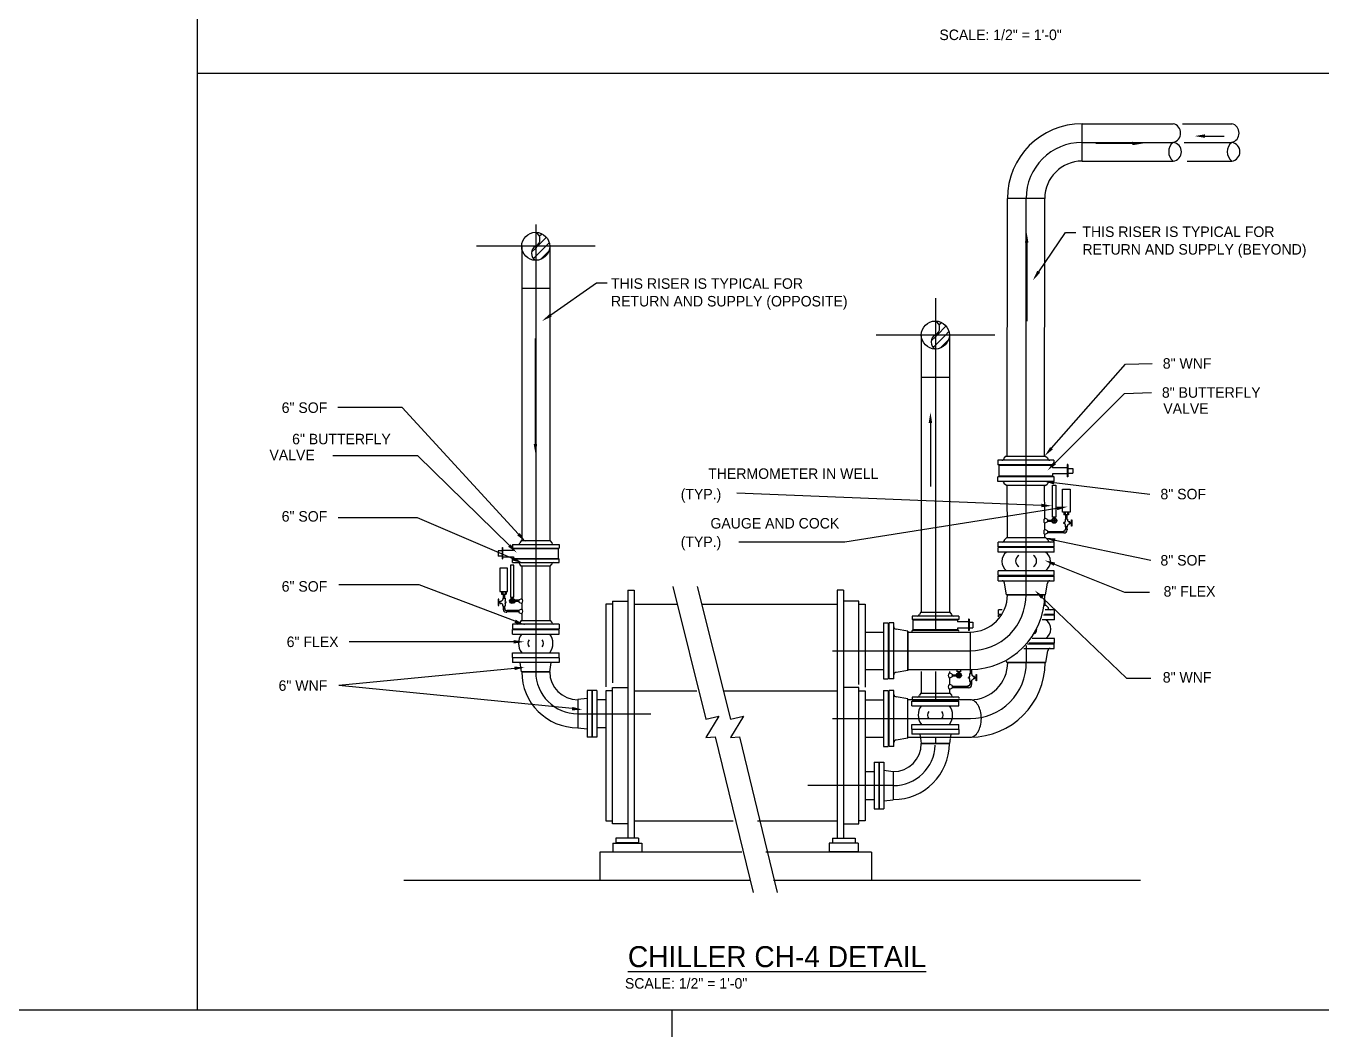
# Model space of a CAD drawing. Extents: x 0 to 1008, y 0 to 720.
# Drawn here: x 471.2 to 748.8, y 209.7 to 424.7 of the extents above; entities that cross this region are included whole.
import ezdxf
from ezdxf.enums import TextEntityAlignment as Align

# ---------------------------------------------------------------- set-up
doc = ezdxf.new("R2010")
doc.units = 0
doc.header["$LTSCALE"] = 12.5
doc.linetypes.add('CENTER2', pattern=[0])
doc.linetypes.add('HIDDEN', pattern=[0])
for name, color, linetype in [('A-CONC', 7, 'CONTINUOUS'), ('CHWS', 3, 'CONTINUOUS'), ('CWS', 5, 'CONTINUOUS'), ('M-FIXT', 8, 'CONTINUOUS'), ('MEQUIP', 4, 'CONTINUOUS'), ('MTEXT', 2, 'CONTINUOUS'), ('PIPECL', 9, 'CENTER2'), ('TITLEBLK', 7, 'CONTINUOUS')]:
    doc.layers.add(name, color=color, linetype=linetype)

msp = doc.modelspace()

# ---------------------------------------------------------------- linework, layer by layer
at = {"layer": 'A-CONC', "color": 0}
for p, q in [((594.09, 247.79), (594.09, 241.79)), ((624.54, 247.79), (594.09, 247.79)), ((596.9, 249.71), (603.14, 249.71)), ((596.9, 249.71), (596.9, 247.88)), ((596.9, 247.88), (603.14, 247.88)), ((603.14, 249.71), (603.14, 247.88)), ((652.27, 247.79), (629.68, 247.79)), ((643.22, 249.71), (643.22, 247.88)), ((649.47, 249.71), (643.22, 249.71)), ((649.47, 247.88), (643.22, 247.88)), ((649.47, 249.71), (649.47, 247.88)), ((652.27, 247.79), (652.27, 241.79)), ((552.18, 241.79), (626.23, 241.79)), ((631.33, 241.79), (709.87, 241.79))]:
    msp.add_line(p, q, dxfattribs=at)
at = {"layer": 'CHWS', "color": 0}
for p, q in [((577.39, 377.54), (577.39, 314.48)), ((580.39, 377.17), (580.76, 377.54)), ((580.39, 375.4), (582.53, 377.54)), ((580.76, 377.54), (582.69, 379.47)), ((581.16, 379.71), (581.7, 380.24)), ((582.53, 377.54), (583.29, 378.3)), ((583.39, 377.54), (583.39, 314.48)), ((579.49, 376.27), (580.39, 377.17)), ((579.91, 374.92), (580.39, 375.4)), ((581.52, 374.77), (583.16, 376.41)), ((577.39, 368.54), (583.39, 368.54)), ((666.75, 360.71), (667.28, 361.24)), ((662.97, 358.54), (662.97, 299.16)), ((665.08, 357.27), (665.97, 358.17)), ((665.97, 356.4), (668.12, 358.54)), ((665.97, 358.17), (666.35, 358.54)), ((666.35, 358.54), (668.28, 360.47)), ((668.12, 358.54), (668.88, 359.3)), ((668.97, 358.54), (668.97, 299.16)), ((665.49, 355.92), (665.97, 356.4)), ((667.11, 355.77), (668.75, 357.41)), ((662.97, 349.54), (668.97, 349.54)), ((577.28, 314.48), (576.96, 314.03)), ((583.49, 314.48), (577.28, 314.48)), ((583.49, 314.48), (583.81, 314.03)), ((573.17, 312.34), (572.36, 312.34)), ((572.36, 312.34), (572.36, 311.17)), ((573.17, 311.17), (572.36, 311.17)), ((573.17, 313), (573.27, 313)), ((573.17, 313), (573.17, 310.59)), ((573.27, 313), (573.27, 310.59)), ((573.27, 312.45), (575.62, 312.45)), ((573.27, 311.06), (575.62, 311.06)), ((575.39, 313.66), (585.38, 313.66)), ((575.39, 313.66), (575.39, 312.92)), ((575.39, 312.92), (585.38, 312.92)), ((575.62, 312.82), (585.18, 312.82)), ((575.62, 312.82), (575.62, 312.45)), ((575.62, 311.06), (575.62, 310.69)), ((585.18, 312.82), (585.18, 310.69)), ((585.38, 313.66), (585.38, 312.92)), ((573.17, 310.59), (573.27, 310.59)), ((575.39, 310.59), (585.38, 310.59)), ((575.39, 309.85), (575.39, 310.59)), ((575.39, 309.85), (585.38, 309.85)), ((575.62, 310.69), (585.18, 310.69)), ((577.28, 309.03), (576.96, 309.48)), ((583.49, 309.03), (577.28, 309.03)), ((577.39, 309.03), (577.39, 302.13)), ((583.39, 309.03), (583.39, 297.41)), ((583.49, 309.03), (583.81, 309.48)), ((585.38, 309.85), (585.38, 310.59)), ((576.8, 301.85), (577.39, 302.13)), ((576.8, 301.85), (576.8, 301.32)), ((576.8, 301.32), (577.39, 301.04)), ((576.8, 299.64), (577.39, 299.91)), ((577.39, 301.04), (577.39, 299.91)), ((576.8, 299.64), (576.8, 299.11)), ((576.8, 299.11), (577.39, 298.83)), ((577.28, 297.41), (576.96, 296.96)), ((577.28, 297.41), (583.49, 297.41)), ((577.39, 298.83), (577.39, 297.41)), ((583.49, 297.41), (583.81, 296.96)), ((670.97, 298.34), (660.98, 298.34)), ((660.98, 298.34), (660.98, 297.6)), ((670.97, 297.6), (660.98, 297.6)), ((670.74, 297.5), (661.18, 297.5)), ((661.18, 297.5), (661.18, 295.38)), ((662.87, 299.16), (662.55, 298.71)), ((662.87, 299.16), (669.08, 299.16)), ((669.08, 299.16), (669.4, 298.71)), ((670.74, 297.5), (670.74, 297.13)), ((673.09, 297.13), (670.74, 297.13)), ((670.97, 298.34), (670.97, 297.6)), ((673.19, 297.68), (673.09, 297.68)), ((673.09, 297.68), (673.09, 295.27)), ((673.19, 297.68), (673.19, 295.27)), ((673.19, 297.02), (674, 297.02)), ((674, 297.02), (674, 295.85)), ((575.39, 296.59), (575.39, 295.59)), ((585.38, 296.59), (575.39, 296.59)), ((575.39, 295.59), (585.38, 295.59)), ((575.39, 295.5), (585.39, 295.5)), ((575.39, 294.5), (575.39, 295.5)), ((575.39, 294.5), (585.39, 294.5)), ((585.38, 296.59), (585.38, 295.59)), ((585.39, 294.5), (585.39, 295.5)), ((670.97, 295.27), (660.98, 295.27)), ((660.98, 295.05), (660.98, 295.27)), ((670.74, 295.38), (661.18, 295.38)), ((673.09, 295.75), (670.74, 295.75)), ((670.74, 295.75), (670.74, 295.38)), ((670.97, 295.08), (670.97, 295.27)), ((673.19, 295.27), (673.09, 295.27)), ((673.19, 295.85), (674, 295.85)), ((575.39, 290.5), (585.39, 290.5)), ((575.39, 289.5), (575.39, 290.5)), ((575.39, 289.5), (585.39, 289.5)), ((585.39, 289.42), (575.39, 289.42)), ((575.39, 289.42), (575.39, 288.42)), ((585.39, 289.5), (585.39, 290.5)), ((585.39, 289.42), (585.39, 288.42)), ((585.39, 288.42), (575.39, 288.42)), ((577.34, 286.42), (577.09, 288.42)), ((583.43, 286.42), (577.34, 286.42)), ((583.39, 286.42), (577.39, 286.42)), ((577.39, 286.42), (583.39, 286.42)), ((583.43, 286.42), (583.68, 288.42)), ((662.97, 286.5), (662.97, 281.83)), ((668.97, 286.45), (668.97, 286.16)), ((669.56, 285.89), (668.97, 286.16)), ((669.56, 285.36), (668.97, 285.08)), ((668.97, 285.08), (668.97, 283.74)), ((669.56, 283.46), (668.97, 283.74)), ((669.56, 285.89), (669.56, 285.36)), ((669.56, 283.46), (669.56, 282.93)), ((591.39, 280.71), (589.39, 280.46)), ((589.39, 280.46), (589.39, 274.37)), ((589.39, 280.42), (589.39, 274.42)), ((591.39, 282.42), (591.39, 272.42)), ((592.39, 282.42), (591.39, 282.42)), ((592.39, 282.42), (592.39, 272.42)), ((670.97, 281.01), (660.98, 281.01)), ((660.98, 281.01), (660.98, 280.61)), ((662.87, 281.83), (662.55, 281.38)), ((662.87, 281.83), (669.08, 281.83)), ((669.56, 282.93), (668.97, 282.65)), ((668.97, 282.65), (668.97, 281.83)), ((669.08, 281.83), (669.4, 281.38)), ((670.97, 281.01), (670.97, 280.67)), ((591.39, 274.12), (589.39, 274.37)), ((592.39, 272.42), (591.39, 272.42)), ((662.79, 272.19), (662.93, 271.04)), ((669.16, 272.15), (669.02, 271.04)), ((669.02, 271.04), (662.93, 271.04)), ((662.97, 271.04), (668.97, 271.04)), ((653.97, 267.05), (653.97, 257.05)), ((653.97, 267.05), (654.97, 267.05)), ((654.97, 267.05), (654.97, 257.05)), ((654.97, 265.34), (656.97, 265.09)), ((656.97, 265.09), (656.97, 259)), ((654.97, 258.75), (656.97, 259)), ((653.97, 257.05), (654.97, 257.05))]:
    msp.add_line(p, q, dxfattribs=at)
at = {"layer": 'CHWS', "color": 0, "linetype": 'HIDDEN'}
for p, q in [((670.97, 295.27), (660.98, 295.27)), ((660.97, 280.13), (670.97, 280.13)), ((660.97, 279.13), (660.97, 280.13)), ((660.97, 279.13), (670.97, 279.13)), ((670.97, 280.27), (660.98, 280.27)), ((670.97, 279.13), (670.97, 280.13)), ((660.97, 275.13), (670.97, 275.13)), ((660.97, 274.13), (660.97, 275.13)), ((670.97, 274.13), (670.97, 275.13)), ((660.97, 274.13), (670.97, 274.13)), ((670.97, 274.04), (660.97, 274.04)), ((660.97, 274.04), (660.97, 273.04)), ((670.97, 273.04), (660.97, 273.04)), ((662.68, 273.04), (662.75, 272.52)), ((669.27, 273.04), (669.21, 272.56)), ((670.97, 274.04), (670.97, 273.04))]:
    msp.add_line(p, q, dxfattribs=at)
at = {"layer": 'CHWS', "color": 0}
for centre in [(580.39, 377.54), (665.97, 358.54)]:
    msp.add_circle(centre, 3, dxfattribs=at)
for centre, radius, start, end in [((579.61, 379.04), 1.69, 297.3477, 62.6523), ((581.16, 376.04), 1.69, 117.3477, 242.6523), ((665.2, 360.04), 1.69, 297.3477, 62.6523), ((666.75, 357.04), 1.69, 117.3477, 242.6523), ((576.59, 314.03), 0.37, 270, 0), ((584.18, 314.03), 0.37, 180, 270), ((576.59, 309.48), 0.37, 360, 90), ((584.18, 309.48), 0.37, 90, 180), ((576.9, 301.59), 0.731, 312.2091, 47.7909), ((576.9, 299.37), 0.731, 312.2091, 47.7909), ((662.18, 298.71), 0.37, 270, 0), ((669.77, 298.71), 0.37, 180, 270), ((576.59, 296.96), 0.37, 270, 0), ((579.97, 292.5), 3.27, 142.2566, 217.7434), ((580.8, 292.5), 3.27, 322.2566, 37.7434), ((584.18, 296.96), 0.37, 180, 270), ((579.97, 292.5), 1.27, 142.2566, 217.7434), ((580.8, 292.5), 1.27, 322.2566, 37.7434), ((589.39, 286.42), 12, 180, 270), ((589.39, 286.42), 6, 180, 270), ((669.47, 285.62), 0.731, 132.2091, 227.7909), ((669.47, 283.19), 0.731, 132.2091, 227.7909), ((662.18, 281.38), 0.37, 270, 0), ((669.77, 281.38), 0.37, 180, 270), ((656.97, 271.04), 6, 270, 0), ((656.97, 271.04), 12, 270, 0)]:
    msp.add_arc(centre, radius, start, end, dxfattribs=at)
at = {"layer": 'CHWS', "color": 0, "linetype": 'HIDDEN'}
for centre, radius, start, end in [((665.56, 277.13), 3.27, 142.2566, 217.7434), ((665.56, 277.13), 1.27, 142.2566, 217.7434), ((666.39, 277.13), 1.27, 322.2566, 37.7434), ((666.39, 277.13), 3.27, 322.2566, 37.7434)]:
    msp.add_arc(centre, radius, start, end, dxfattribs=at)
at = {"layer": 'CWS', "color": 0}
for p, q in [((697.41, 403.79), (716.91, 403.79)), ((697.41, 395.79), (697.41, 403.79)), ((718.88, 403.79), (729.44, 403.79)), ((697.41, 395.79), (716.91, 395.79)), ((719.88, 395.79), (729.44, 395.79)), ((681.37, 332.61), (681.41, 387.79)), ((689.41, 387.79), (681.41, 387.79)), ((689.37, 332.61), (689.41, 387.79)), ((691.36, 331.71), (679.32, 331.71)), ((679.32, 331.71), (679.32, 330.71)), ((691.36, 330.71), (679.32, 330.71)), ((691.05, 330.57), (679.59, 330.57)), ((679.59, 330.57), (679.59, 328.29)), ((681.16, 332.61), (680.72, 332.21)), ((681.16, 332.61), (689.55, 332.61)), ((689.55, 332.61), (689.99, 332.21)), ((691.05, 330.57), (691.05, 330.07)), ((691.36, 331.71), (691.36, 330.71)), ((694.36, 330.82), (694.23, 330.82)), ((694.23, 330.82), (694.23, 328.15)), ((694.36, 330.82), (694.36, 328.15)), ((691.39, 328.19), (679.36, 328.19)), ((679.36, 327.19), (679.36, 328.19)), ((691.37, 328.19), (679.37, 328.19)), ((691.05, 328.29), (679.59, 328.29)), ((694.23, 330.07), (691.05, 330.07)), ((691.05, 328.79), (691.05, 328.29)), ((694.23, 328.79), (691.05, 328.79)), ((691.39, 327.19), (691.39, 328.19)), ((694.36, 328.15), (694.23, 328.15)), ((694.36, 329.93), (695.45, 329.93)), ((694.36, 328.93), (695.45, 328.93)), ((695.45, 329.93), (695.45, 328.93)), ((691.39, 327.19), (679.36, 327.19)), ((681.18, 326.29), (680.74, 326.69)), ((689.57, 326.29), (681.18, 326.29)), ((681.41, 315.08), (681.37, 326.29)), ((689.41, 319.3), (689.37, 326.29)), ((689.57, 326.29), (690.01, 326.69)), ((690, 319.03), (689.41, 319.3)), ((690, 318.5), (689.41, 318.22)), ((689.41, 316.88), (689.41, 318.22)), ((690, 316.6), (689.41, 316.88)), ((690, 319.03), (690, 318.5)), ((690, 316.6), (690, 316.07)), ((691.41, 314.19), (679.41, 314.19)), ((679.41, 313.19), (679.41, 314.19)), ((681.23, 315.08), (680.8, 314.69)), ((689.62, 315.08), (681.23, 315.08)), ((690, 316.07), (689.41, 315.8)), ((689.41, 315.08), (689.41, 315.8)), ((689.62, 315.08), (690.06, 314.69)), ((691.41, 313.19), (691.41, 314.19)), ((691.41, 313.19), (679.41, 313.19)), ((691.41, 313.06), (679.41, 313.06)), ((679.41, 312.06), (679.41, 313.06)), ((691.41, 312.06), (679.41, 312.06)), ((691.41, 312.06), (691.41, 313.06)), ((679.39, 306.92), (691.39, 306.92)), ((679.39, 305.92), (679.39, 306.92)), ((679.39, 305.92), (691.39, 305.92)), ((691.41, 308.06), (679.41, 308.06)), ((679.41, 307.06), (679.41, 308.06)), ((691.41, 307.06), (679.41, 307.06)), ((681.2, 302.92), (680.76, 305.42)), ((689.59, 302.92), (690.02, 305.42)), ((691.39, 305.92), (691.39, 306.92)), ((691.41, 307.06), (691.41, 308.06)), ((681.2, 302.92), (689.59, 302.92)), ((689.59, 302.92), (681.2, 302.92)), ((681.41, 302.92), (689.41, 302.92)), ((689.68, 300.58), (689.36, 300.58)), ((689.47, 300.58), (689.47, 301.86)), ((689.68, 300.58), (690.12, 300.19)), ((680.29, 299.69), (679.47, 299.69)), ((679.47, 298.69), (679.47, 299.69)), ((679.96, 298.69), (679.47, 298.69)), ((679.47, 298.2), (679.47, 298.56)), ((679.77, 298.56), (679.47, 298.56)), ((691.47, 297.56), (688.85, 297.56)), ((691.47, 298.56), (689.13, 298.56)), ((691.47, 298.69), (689.32, 298.69)), ((691.47, 299.69), (689.46, 299.69)), ((691.47, 298.69), (691.47, 299.69)), ((691.47, 297.56), (691.47, 298.56)), ((656.06, 284.92), (656.06, 296.92)), ((657.06, 296.92), (656.06, 296.92)), ((657.06, 284.92), (657.06, 296.92)), ((660.06, 295.11), (657.56, 295.55)), ((660.06, 295.11), (660.06, 286.72)), ((660.06, 286.72), (660.06, 295.11)), ((660.06, 294.92), (673.41, 294.92)), ((673.41, 294.92), (673.41, 286.92)), ((685.74, 292.42), (691.45, 292.42)), ((691.47, 292.56), (686.03, 292.56)), ((691.47, 293.56), (686.73, 293.56)), ((691.45, 291.42), (691.45, 292.42)), ((691.47, 292.56), (691.47, 293.56)), ((681.25, 288.42), (681.21, 288.68)), ((684.9, 291.42), (691.45, 291.42)), ((689.65, 288.42), (690.08, 290.92)), ((660.06, 286.72), (657.56, 286.29)), ((660.06, 286.92), (673.41, 286.92)), ((689.65, 288.42), (681.25, 288.42)), ((681.25, 288.42), (689.65, 288.42)), ((681.47, 288.42), (689.47, 288.42)), ((657.06, 284.92), (656.06, 284.92)), ((656.11, 270.42), (656.11, 282.42)), ((657.11, 282.42), (656.11, 282.42)), ((657.11, 270.42), (657.11, 282.42)), ((660.11, 280.61), (657.61, 281.05)), ((660.11, 272.22), (660.11, 280.61)), ((673.47, 280.42), (660.11, 280.42)), ((660.11, 272.22), (657.61, 271.79)), ((660.11, 272.42), (673.47, 272.42)), ((657.11, 270.42), (656.11, 270.42))]:
    msp.add_line(p, q, dxfattribs=at)
for centre, radius, start, end in [((697.41, 387.79), 16, 90, 180), ((716.43, 401.79), 2.06, 283.4189, 76.5811), ((728.96, 401.79), 2.06, 283.4189, 76.5811), ((718.48, 397.79), 2.54, 128.1542, 231.8458), ((716.67, 397.79), 2.01, 276.701, 83.299), ((731.01, 397.79), 2.54, 128.1542, 231.8458), ((729.2, 397.79), 2.01, 276.701, 83.299), ((697.41, 387.79), 8, 90, 180), ((680.22, 332.21), 0.5, 270, 0), ((690.49, 332.21), 0.5, 180, 270), ((680.24, 326.69), 0.5, 360, 90), ((690.51, 326.69), 0.5, 90, 180), ((689.9, 318.76), 0.731, 132.2091, 227.7909), ((689.9, 316.34), 0.731, 132.2091, 227.7909), ((680.3, 314.69), 0.5, 270, 0), ((690.56, 314.69), 0.5, 180, 270), ((682.64, 310.06), 2.44, 124.9912, 235.0088), ((684.5, 310.13), 1.34, 120.3314, 239.6686), ((686.32, 310.13), 1.34, 300.3314, 59.6686), ((688.18, 310.06), 2.44, 304.9912, 55.0088), ((680.26, 305.42), 0.5, 360, 90), ((690.52, 305.42), 0.5, 90, 180), ((673.41, 302.92), 16, 270, 0), ((673.41, 302.92), 8, 270, 0), ((690.62, 300.19), 0.5, 180, 270), ((688.24, 295.56), 2.44, 304.9912, 55.0088), ((657.56, 296.05), 0.5, 180, 270), ((686.37, 295.63), 1.34, 310.2502, 351.6961), ((690.58, 290.92), 0.5, 90, 180), ((657.56, 285.79), 0.5, 90, 180), ((673.47, 288.42), 16, 270, 0), ((673.47, 288.42), 8, 270, 0), ((657.61, 281.55), 0.5, 180, 270), ((673.47, 278.99), 1.43, 54.812, 90), ((672.6, 277.76), 2.93, 30.432, 54.812), ((671.22, 276.95), 4.53, 13.6759, 30.432), ((669.03, 276.42), 6.79, 360, 13.6759), ((671.22, 275.88), 4.53, 329.568, 346.3241), ((669.03, 276.42), 6.79, 346.3241, 360), ((673.47, 273.85), 1.43, 270, 305.188), ((672.6, 275.07), 2.93, 305.188, 329.568), ((657.61, 271.29), 0.5, 90, 180)]:
    msp.add_arc(centre, radius, start, end, dxfattribs=at)
at = {"layer": 'M-FIXT', "color": 0}
for p, q in [((691.06, 319.55), (691.06, 326.4)), ((691.06, 326.4), (691.8, 326.4)), ((691.8, 326.4), (691.8, 319.55)), ((693.22, 325.54), (694.86, 325.54)), ((693.22, 320.59), (693.22, 325.54)), ((694.86, 325.54), (694.86, 320.59)), ((691.8, 319.55), (691.06, 319.55)), ((691.31, 319.55), (691.31, 319.34)), ((691.56, 319.55), (691.56, 319.34)), ((694.86, 320.59), (693.22, 320.59)), ((693.5, 320.61), (693.5, 320.02)), ((694.5, 320.02), (693.5, 320.02)), ((693.75, 320.56), (693.75, 320.02)), ((693.87, 320.02), (693.87, 319.11)), ((694.12, 320.02), (694.12, 319.11)), ((694.25, 320.56), (694.25, 320.02)), ((694.5, 320.61), (694.5, 320.02)), ((690, 318.91), (690.86, 318.91)), ((690, 318.66), (690.86, 318.66)), ((690, 316.48), (693.39, 316.48)), ((691.52, 318.97), (691.29, 318.61)), ((691.56, 318.94), (691.33, 318.59)), ((693.39, 316.52), (693.39, 316.15)), ((693.51, 316.52), (693.39, 316.52)), ((693.65, 318.37), (693.51, 318.37)), ((693.51, 318.2), (693.51, 318.37)), ((693.65, 318.2), (693.51, 318.2)), ((694.24, 319.11), (693.74, 319.11)), ((693.74, 319.11), (693.74, 318.61)), ((693.74, 317.96), (693.74, 317.46)), ((694.24, 317.46), (693.74, 317.46)), ((693.79, 316.95), (693.79, 316.81)), ((694.17, 316.95), (693.79, 316.95)), ((693.87, 317.46), (693.87, 316.95)), ((694.12, 317.46), (694.12, 316.95)), ((694.17, 316.95), (694.17, 316.81)), ((694.24, 319.11), (694.24, 318.82)), ((694.24, 317.46), (694.24, 317.75)), ((694.78, 318.54), (694.57, 318.54)), ((694.78, 318.04), (694.57, 318.04)), ((694.78, 318.04), (694.78, 318.54)), ((695.12, 318.37), (694.78, 318.37)), ((695.12, 318.2), (694.78, 318.2)), ((695.12, 318.96), (695.21, 318.96)), ((695.12, 317.58), (695.12, 318.96)), ((695.21, 317.58), (695.12, 317.58)), ((695.21, 318.96), (695.21, 317.58)), ((690, 316.23), (693.39, 316.23)), ((693.51, 316.15), (693.39, 316.15)), ((574.35, 308.58), (572.72, 308.58)), ((572.72, 308.58), (572.72, 303.62)), ((574.35, 303.62), (574.35, 308.58)), ((574.99, 309.22), (574.99, 302.37)), ((575.73, 309.22), (574.99, 309.22)), ((575.73, 302.37), (575.73, 309.22)), ((572.72, 303.62), (574.35, 303.62)), ((573.08, 303.64), (573.08, 303.06)), ((573.08, 303.06), (574.08, 303.06)), ((573.33, 303.59), (573.33, 303.06)), ((573.45, 303.06), (573.45, 302.15)), ((573.7, 303.06), (573.7, 302.15)), ((573.83, 303.59), (573.83, 303.06)), ((574.08, 303.64), (574.08, 303.06)), ((572.46, 302), (572.36, 302)), ((572.36, 302), (572.36, 300.62)), ((572.36, 300.62), (572.46, 300.62)), ((572.46, 300.62), (572.46, 302)), ((572.46, 301.4), (572.8, 301.4)), ((572.46, 301.24), (572.8, 301.24)), ((572.8, 301.57), (573, 301.57)), ((572.8, 301.07), (572.8, 301.57)), ((572.8, 301.07), (573, 301.07)), ((573.34, 302.15), (573.84, 302.15)), ((573.34, 302.15), (573.34, 301.86)), ((573.34, 300.49), (573.34, 300.78)), ((573.34, 300.49), (573.84, 300.49)), ((573.41, 299.99), (573.41, 299.84)), ((573.41, 299.99), (573.78, 299.99)), ((573.45, 300.49), (573.45, 299.99)), ((573.7, 300.49), (573.7, 299.99)), ((573.78, 299.99), (573.78, 299.84)), ((573.84, 302.15), (573.84, 301.65)), ((573.84, 300.99), (573.84, 300.49)), ((573.93, 301.4), (574.07, 301.4)), ((573.93, 301.24), (574.07, 301.24)), ((574.07, 301.24), (574.07, 301.4)), ((574.99, 302.37), (575.73, 302.37)), ((575.24, 302.37), (575.24, 302.16)), ((575.24, 301.76), (575.47, 301.41)), ((575.28, 301.79), (575.5, 301.43)), ((575.49, 302.37), (575.49, 302.16)), ((576.8, 301.73), (575.94, 301.73)), ((576.8, 301.48), (575.94, 301.48)), ((574.06, 299.56), (574.19, 299.56)), ((574.06, 299.18), (574.19, 299.18)), ((574.19, 299.56), (574.19, 299.18)), ((576.8, 299.51), (574.19, 299.51)), ((576.8, 299.26), (574.19, 299.26)), ((670.63, 286.41), (670.63, 286.77)), ((671.37, 286.41), (670.63, 286.41)), ((670.88, 286.41), (670.88, 286.2)), ((671.13, 286.41), (671.13, 286.2)), ((671.37, 286.73), (671.37, 286.41)), ((673.3, 285.97), (673.3, 285.47)), ((673.8, 285.97), (673.3, 285.97)), ((673.44, 286.88), (673.44, 285.97)), ((673.69, 286.88), (673.69, 285.97)), ((673.8, 285.97), (673.8, 285.68)), ((669.56, 285.77), (670.43, 285.77)), ((669.56, 285.52), (670.43, 285.52)), ((669.56, 283.33), (672.95, 283.33)), ((671.08, 285.82), (670.86, 285.47)), ((671.12, 285.8), (670.89, 285.45)), ((673.08, 283.38), (672.95, 283.38)), ((672.95, 283.38), (672.95, 283.01)), ((673.21, 285.22), (673.07, 285.22)), ((673.07, 285.06), (673.07, 285.22)), ((673.21, 285.06), (673.07, 285.06)), ((673.3, 284.81), (673.3, 284.31)), ((673.8, 284.31), (673.3, 284.31)), ((673.73, 283.81), (673.36, 283.81)), ((673.36, 283.81), (673.36, 283.66)), ((673.44, 284.31), (673.44, 283.81)), ((673.69, 284.31), (673.69, 283.81)), ((673.73, 283.81), (673.73, 283.66)), ((673.8, 284.31), (673.8, 284.61)), ((674.34, 285.39), (674.14, 285.39)), ((674.34, 284.89), (674.14, 284.89)), ((674.34, 284.89), (674.34, 285.39)), ((674.68, 285.22), (674.34, 285.22)), ((674.68, 285.06), (674.34, 285.06)), ((674.68, 284.44), (674.68, 285.82)), ((674.68, 285.82), (674.78, 285.82)), ((674.78, 284.44), (674.68, 284.44)), ((674.78, 285.82), (674.78, 284.44)), ((669.56, 283.08), (672.95, 283.08)), ((673.08, 283.01), (672.95, 283.01))]:
    msp.add_line(p, q, dxfattribs=at)
for centre, radius in [((691.43, 318.78), 0.564), ((691.43, 318.78), 0.418), ((691.43, 318.78), 0.211), ((575.37, 301.6), 0.564), ((575.37, 301.6), 0.418), ((575.37, 301.6), 0.211), ((670.99, 285.63), 0.564), ((670.99, 285.63), 0.418), ((670.99, 285.63), 0.211)]:
    msp.add_circle(centre, radius, dxfattribs=at)
for centre, radius, start, end in [((693.51, 316.81), 0.656, 270, 0), ((693.51, 316.81), 0.281, 270, 0), ((694.11, 318.29), 0.47, 146.4531, 213.5469), ((693.62, 318.61), 0.125, 326.4531, 0), ((693.62, 317.96), 0.125, 0, 33.5469), ((694.37, 318.82), 0.125, 180, 244.6623), ((694.37, 317.75), 0.125, 115.3377, 180), ((694.11, 318.29), 0.47, 39.1013, 64.6623), ((694.11, 318.29), 0.47, 295.3377, 320.8987), ((694.57, 318.66), 0.125, 219.1013, 270), ((694.57, 317.91), 0.125, 90, 140.8987), ((573, 301.7), 0.125, 270, 320.8987), ((573, 300.95), 0.125, 39.1013, 90), ((573.47, 301.32), 0.47, 115.3377, 140.8987), ((573.47, 301.32), 0.47, 219.1013, 244.6623), ((573.21, 301.86), 0.125, 295.3377, 0), ((573.21, 300.78), 0.125, 0, 64.6623), ((574.06, 299.84), 0.656, 180, 270), ((574.06, 299.84), 0.281, 180, 270), ((573.96, 301.65), 0.125, 180, 213.5469), ((573.96, 300.99), 0.125, 146.4531, 180), ((573.47, 301.32), 0.47, 326.4531, 33.5469), ((673.08, 283.66), 0.281, 270, 0), ((673.08, 283.66), 0.656, 270, 0), ((673.68, 285.14), 0.47, 146.4531, 213.5469), ((673.18, 285.47), 0.125, 326.4531, 0), ((673.18, 284.81), 0.125, 0, 33.5469), ((673.93, 285.68), 0.125, 180, 244.6623), ((673.93, 284.61), 0.125, 115.3377, 180), ((673.68, 285.14), 0.47, 39.1013, 64.6623), ((673.68, 285.14), 0.47, 295.3377, 320.8987), ((674.14, 285.52), 0.125, 219.1013, 270), ((674.14, 284.77), 0.125, 90, 140.8987)]:
    msp.add_arc(centre, radius, start, end, dxfattribs=at)
at = {"layer": 'MEQUIP', "color": 0}
for p, q in [((600.09, 303.88), (600.09, 250.79)), ((600.09, 303.88), (601.45, 303.88)), ((601.45, 303.88), (601.45, 250.79)), ((609.74, 304.71), (616.82, 276.29)), ((614.99, 304.71), (622.08, 276.29)), ((644.91, 303.88), (644.91, 250.79)), ((646.27, 303.88), (644.91, 303.88)), ((646.27, 303.88), (646.27, 250.79)), ((595.44, 300.86), (595.44, 283.16)), ((596.81, 300.86), (595.44, 300.86)), ((596.81, 301.55), (596.81, 284.02)), ((596.81, 301.55), (600.09, 301.55)), ((601.45, 300.86), (610.69, 300.86)), ((615.95, 300.86), (644.91, 300.86)), ((649.55, 301.55), (646.27, 301.55)), ((649.55, 283.7), (649.55, 301.55)), ((649.55, 300.86), (650.92, 300.86)), ((650.92, 300.86), (650.92, 283.09)), ((650.92, 294.92), (654.89, 294.92)), ((654.89, 296.92), (654.89, 284.92)), ((654.89, 296.92), (655.89, 296.92)), ((655.89, 296.92), (655.89, 284.92)), ((650.92, 286.92), (654.89, 286.92)), ((654.89, 284.92), (655.89, 284.92)), ((592.47, 282.42), (592.47, 272.42)), ((593.47, 282.42), (592.47, 282.42)), ((593.47, 282.42), (593.47, 272.42)), ((595.44, 280.42), (593.47, 280.42)), ((595.44, 282.35), (595.44, 254.46)), ((596.81, 282.35), (595.44, 282.35)), ((596.81, 253.85), (596.81, 283.04)), ((596.81, 283.04), (600.09, 283.04)), ((601.45, 282.35), (614.87, 282.35)), ((620.57, 282.35), (644.91, 282.35)), ((649.55, 283.04), (646.27, 283.04)), ((649.55, 253.85), (649.55, 283.04)), ((649.55, 282.35), (650.92, 282.35)), ((650.92, 282.35), (650.92, 254.46)), ((650.92, 280.42), (654.89, 280.42)), ((654.89, 282.42), (654.89, 270.42)), ((654.89, 282.42), (655.89, 282.42)), ((655.89, 282.42), (655.89, 270.42)), ((619.61, 276.94), (616.82, 272.35)), ((616.82, 276.29), (619.61, 276.94)), ((622.08, 276.29), (624.87, 276.94)), ((624.87, 276.94), (622.08, 272.35)), ((593.47, 272.42), (592.47, 272.42)), ((595.44, 274.42), (593.47, 274.42)), ((616.82, 272.35), (618.79, 272.51)), ((618.79, 272.51), (626.98, 239.11)), ((622.08, 272.35), (624.05, 272.51)), ((624.05, 272.51), (632.07, 239.11)), ((650.92, 272.42), (654.89, 272.42)), ((654.89, 270.42), (655.89, 270.42)), ((652.89, 267.05), (652.89, 257.05)), ((652.89, 267.05), (653.89, 267.05)), ((653.89, 267.05), (653.89, 257.05)), ((650.92, 265.05), (652.89, 265.05)), ((650.92, 259.05), (652.89, 259.05)), ((652.89, 257.05), (653.89, 257.05)), ((595.44, 254.46), (596.81, 254.46)), ((600.09, 253.85), (596.81, 253.85)), ((601.45, 254.46), (622.67, 254.46)), ((627.85, 254.46), (644.91, 254.46)), ((646.27, 253.85), (649.55, 253.85)), ((650.92, 254.46), (649.55, 254.46)), ((602.42, 250.79), (597.57, 250.79)), ((597.57, 250.79), (597.57, 249.79)), ((602.42, 250.79), (602.42, 249.79)), ((643.94, 250.79), (643.94, 249.79)), ((643.94, 250.79), (648.79, 250.79)), ((648.79, 250.79), (648.79, 249.79)), ((602.42, 249.79), (597.57, 249.79)), ((602.42, 249.79), (597.57, 249.79)), ((643.94, 249.79), (648.79, 249.79)), ((643.94, 249.79), (648.79, 249.79))]:
    msp.add_line(p, q, dxfattribs=at)
at = {"layer": 'MTEXT', "color": 0}
for p, q in [((723.73, 401.15), (727.82, 401.15)), ((708.13, 399.56), (700.33, 399.56)), ((688.12, 372.1), (693.83, 380.46)), ((693.83, 380.46), (696.08, 380.46)), ((685.53, 378.29), (685.53, 361.52)), ((583.62, 362.83), (593.42, 369.71)), ((593.42, 369.71), (595.67, 369.71)), ((580.34, 335.23), (580.34, 357.82)), ((690.86, 334.3), (706.68, 352.26)), ((706.68, 352.26), (712.43, 352.45)), ((691.56, 331.11), (706.49, 346.04)), ((706.49, 346.04), (712.24, 346.23)), ((551.82, 342.98), (538, 342.98)), ((576.71, 315.89), (551.82, 342.98)), ((664.92, 339.72), (664.92, 326.11)), ((555.17, 332.67), (536.94, 332.67)), ((574.75, 313.47), (555.17, 332.67)), ((691.42, 326.92), (711.93, 324.47)), ((688.69, 322.04), (623.49, 324.67)), ((555.1, 319.39), (538.07, 319.39)), ((575.54, 310.59), (555.1, 319.39)), ((692.02, 321.4), (646.62, 314.17)), ((646.62, 314.17), (623.88, 314.17)), ((691.61, 314.62), (712.13, 310.29)), ((691.47, 309.46), (706.49, 303.49)), ((555.41, 305.02), (538.22, 305.02)), ((575.97, 297.22), (555.41, 305.02)), ((706.49, 303.49), (711.85, 303.49)), ((688.87, 302.32), (706.88, 285.03)), ((575.67, 292.83), (540.41, 292.83)), ((575.83, 287.14), (538.22, 283.46)), ((588.18, 278.52), (538.22, 283.46)), ((706.88, 285.03), (712.13, 285.03))]:
    msp.add_line(p, q, dxfattribs=at)
for points in [[(708.13, 399.94), (708.13, 399.19), (710.38, 399.56)], [(723.73, 400.77), (723.73, 401.52), (721.48, 401.15)], [(685.16, 378.29), (685.91, 378.29), (685.53, 380.54)], [(688.43, 371.89), (687.81, 372.31), (686.85, 370.25)], [(583.84, 362.52), (583.41, 363.13), (581.78, 361.53)], [(664.54, 339.72), (665.29, 339.72), (664.92, 341.97)], [(580.71, 335.23), (579.96, 335.23), (580.34, 332.98)], [(691.14, 334.05), (690.58, 334.55), (689.37, 332.61)], [(691.82, 330.85), (691.29, 331.38), (689.97, 329.52)], [(691.38, 326.55), (691.47, 327.3), (689.19, 327.19)], [(688.7, 322.41), (688.67, 321.66), (690.94, 321.95)], [(691.96, 321.77), (692.08, 321.03), (694.24, 321.75)], [(575.01, 313.73), (574.49, 313.2), (576.35, 311.89)], [(576.98, 316.14), (576.43, 315.64), (578.23, 314.23)], [(691.53, 314.25), (691.69, 314.99), (689.41, 315.08)], [(575.69, 310.94), (575.39, 310.25), (577.6, 309.7)], [(691.34, 309.11), (691.61, 309.8), (689.38, 310.29)], [(688.61, 302.05), (689.13, 302.59), (687.24, 303.87)], [(576.1, 297.57), (575.84, 296.87), (578.07, 296.42)], [(575.67, 293.21), (575.67, 292.46), (577.92, 292.83)], [(575.8, 287.52), (575.87, 286.77), (578.07, 287.36)], [(588.22, 278.9), (588.14, 278.15), (590.42, 278.3)]]:
    msp.add_solid(points, dxfattribs=at)
at = {"layer": 'PIPECL', "color": 0}
for p, q in [((697.41, 399.79), (716.91, 399.79)), ((719.28, 399.79), (729.44, 399.79)), ((685.41, 302.92), (685.41, 387.79)), ((580.39, 382.21), (580.39, 286.42)), ((593.09, 377.54), (567.68, 377.54)), ((665.97, 366.44), (665.97, 295.37)), ((678.68, 358.54), (653.27, 358.54)), ((685.45, 292.04), (685.45, 288.42)), ((643.94, 290.92), (673.41, 290.92)), ((665.97, 286.45), (665.97, 280.59)), ((589.39, 277.42), (605.05, 277.42)), ((643.94, 276.42), (673.47, 276.42)), ((665.97, 272.2), (665.97, 271)), ((656.97, 262.04), (638.69, 262.04))]:
    msp.add_line(p, q, dxfattribs=at)
for centre, radius, start, end in [((697.41, 387.79), 12, 90, 180), ((673.42, 302.89), 11.97, 269.9396, 0.1459), ((589.39, 286.42), 9, 180, 270), ((673.48, 288.39), 11.97, 269.9396, 0.1459), ((656.97, 271.04), 9, 270, 357.8045)]:
    msp.add_arc(centre, radius, start, end, dxfattribs=at)
at = {"layer": 'TITLEBLK', "color": 0}
for p, q in [((507.88, 689.22), (507.88, 213.92)), ((507.88, 414.65), (939.72, 414.65)), ((939.72, 213.92), (170.45, 213.92)), ((609.56, 213.92), (609.56, 32.91))]:
    msp.add_line(p, q, dxfattribs=at)

# ---------------------------------------------------------------- texts
at = {"layer": 'MTEXT', "color": 0}
for s, p in [('THIS RISER IS TYPICAL FOR', (697.47, 380.66)), ('RETURN AND SUPPLY (BEYOND)', (697.47, 376.88)), ('THIS RISER IS TYPICAL FOR', (596.51, 369.56)), ('RETURN AND SUPPLY (OPPOSITE)', (596.51, 365.78)), ('8" WNF', (714.68, 352.45)), ('8" BUTTERFLY', (714.49, 346.23)), ('8" SOF', (714.18, 324.47)), ('8" SOF', (714.18, 310.29)), ('8" WNF', (714.68, 285.22))]:
    msp.add_text(s, height=2.25, dxfattribs=at).set_placement(p, align=Align.MIDDLE_LEFT)
for s, p in [('6" SOF', (535.75, 342.98)), ('6" BUTTERFLY', (549.35, 336.26)), ('THERMOMETER IN WELL', (653.77, 328.85)), ('6" SOF', (535.75, 319.7)), ('GAUGE AND COCK', (645.39, 318.22)), ('6" SOF', (535.75, 304.7)), ('6" FLEX', (538.16, 292.83)), ('6" WNF', (535.75, 283.46))]:
    msp.add_text(s, height=2.25, dxfattribs=at).set_placement(p, align=Align.MIDDLE_RIGHT)
for s, p in [('VALVE', (714.79, 341.67)), ('VALVE', (523.37, 331.73)), ('(TYP.)', (611.44, 323.33)), ('(TYP.)', (611.44, 313.11)), ('8" FLEX', (714.85, 302.51))]:
    msp.add_text(s, height=2.25, dxfattribs=at).set_placement(p)
at = {"layer": 'TITLEBLK', "color": 0}
for s, height, p in [('SCALE: 1/2" = 1\'-0"', 2.25, (666.84, 421.71)), ('%%UCHILLER CH-4 DETAIL', 4.5, (600.13, 223.15)), ('SCALE: 1/2" = 1\'-0"', 2.25, (599.49, 218.55))]:
    msp.add_text(s, height=height, dxfattribs=at).set_placement(p)

doc.saveas('drawing.dxf')
